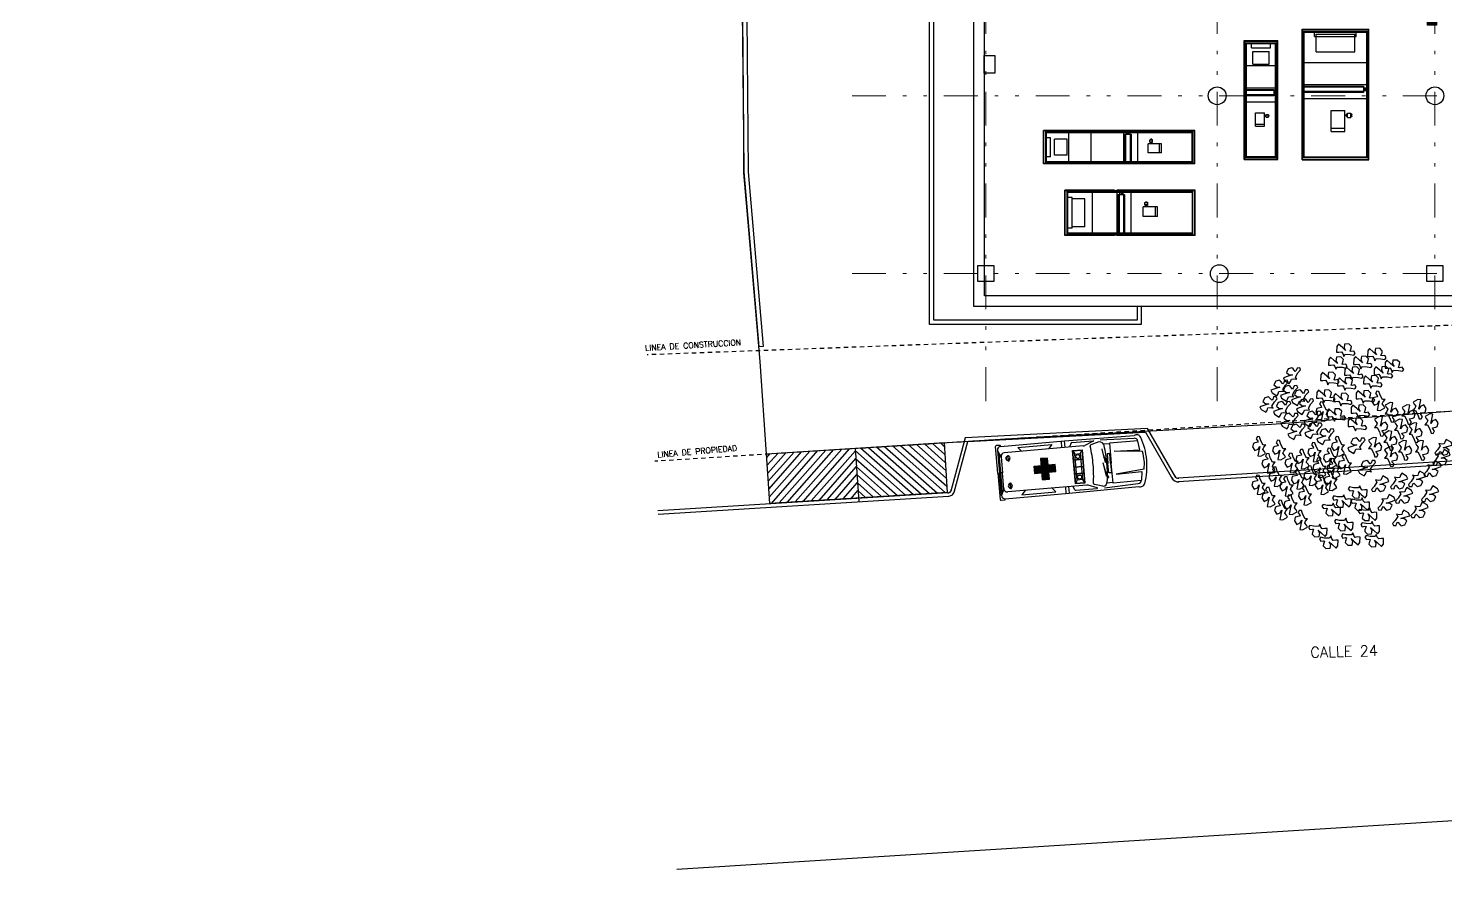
# Model space of a CAD drawing. Header units: millimetres. Extents: x 2056 to 4470, y 1400 to 3101.
# Drawn here: x 2276.82 to 2316.67, y 1501.06 to 1524.71 of the extents above; entities that cross this region are included whole.
import ezdxf
from ezdxf.enums import TextEntityAlignment as Align

# ---------------------------------------------------------------- set-up
doc = ezdxf.new("R2010")
doc.units = ezdxf.units.MM
doc.linetypes.add('DIVIDE', pattern=[31.75, 12.7, -6.35, 0, -6.35, 0, -6.35])
doc.linetypes.add('HIDDEN2', pattern=[0.1875, 0.125, -0.0625])
for name, color, linetype in [('0-PROYECCION', 8, 'HIDDEN2'), ('A-252', 252, 'Continuous'), ('A-253', 253, 'Continuous'), ('A-ANNO-DIMS-GRID', 195, 'Continuous'), ('A-ANNO-TEXT', 190, 'Continuous'), ('A-COLS', 6, 'Continuous'), ('A-COLS-HTCH', 8, 'Continuous'), ('A-FLOR', 8, 'Continuous'), ('A-FURN', 252, 'Continuous'), ('A-GRID-COLS', 75, 'DIVIDE'), ('A-LDSP-TREE', 74, 'Continuous'), ('A-PLAN-2', 4, 'Continuous'), ('A-WALL-SILL', 205, 'Continuous')]:
    doc.layers.add(name, color=color, linetype=linetype)
doc.layers.add('A-WALL', color=16, linetype='Continuous', lineweight=30)
doc.styles.add('ROMAN', font='arial.ttf')
doc.styles.add('ROMANS', font='romans')

# ---------------------------------------------------------------- blocks, each defined once
blk = doc.blocks.new('EJE NUMERO')
at = {"color": 0, "linetype": 'Continuous', "lineweight": 9, "const_width": 0.1}
blk.add_lwpolyline([(0, 1.7), (0, 2.07)], dxfattribs=at)
at = {"color": 0, "linetype": 'Continuous', "lineweight": 9}
for radius in [0.9, 0.85, 0.8]:
    blk.add_circle((0, 0.8), radius, dxfattribs=at)
at = {"lineweight": 9, "style": 'ROMAN'}
blk.add_attdef('1', (-0.2, 0.53), '', height=0.6, dxfattribs=at)
blk = doc.blocks.new('EJE LETRA')
at = {"const_width": 0.06}
blk.add_lwpolyline([(2.07, 0), (1.7, 0)], dxfattribs=at)
at = {"linetype": 'Continuous', "lineweight": 9}
for radius in [0.9, 0.85, 0.8]:
    blk.add_circle((0.8, 0), radius, dxfattribs=at)
at = {"lineweight": 9, "style": 'ROMAN'}
blk.add_attdef('A', (0.6, -0.27), '', height=0.6, dxfattribs=at)
blk = doc.blocks.new('EJES CUBIERTAS')
at = {"layer": 'A-COLS-HTCH'}
h = blk.add_hatch(dxfattribs=at)
h.set_pattern_fill('ANSI31', color=256, scale=0.01, angle=90, style=0)
h.set_pattern_definition([(135, (1733142.629528, -989011.839646), (-0.02245064030267, -0.02245064030267), [])])
h.paths.add_polyline_path([(-3.487, 36.408), (-3.487, 36.711), (-2.987, 36.711), (-2.987, 36.408)])
h = blk.add_hatch(dxfattribs=at)
h.set_pattern_fill('ANSI31', color=256, scale=0.01, angle=90, style=0)
h.set_pattern_definition([(135, (1733145.69135, -989011.839646), (-0.02245064030267, -0.02245064030267), [])])
h.paths.add_polyline_path([(-0.425, 36.408), (-0.425, 36.711), (0.075, 36.711), (0.075, 36.408)])
h = blk.add_hatch(dxfattribs=at)
h.set_pattern_fill('ANSI31', color=256, scale=0.01, style=0)
h.set_pattern_definition([(45, (-989048.451113, -1733114.360336), (-0.02245064030267, 0.02245064030267), [])])
h.paths.add_polyline_path([(-0.1, 33.875), (0.1, 33.875), (0.1, 31.375), (-0.1, 31.375)])
h = blk.add_hatch(dxfattribs=at)
h.set_pattern_fill('ANSI31', color=256, scale=0.01, style=0)
h.set_pattern_definition([(45, (-989051.864602, -1733114.33033), (-0.02245064030267, 0.02245064030267), [])])
h.paths.add_polyline_path([(-3.513, 31.786), (-3.313, 31.786), (-3.313, 30.786), (-3.513, 30.786)])
h = blk.add_hatch(dxfattribs=at)
h.set_pattern_fill('ANSI31', color=256, scale=0.01, angle=180, style=0)
h.set_pattern_definition([(225, (-989255.245017, -1733111.386106), (0.02245064030267, -0.02245064030267), [])])
h.paths.add_polyline_path([(9.909, 13.916), (10.909, 13.916), (10.909, 13.766), (9.909, 13.766)])
h = blk.add_hatch(dxfattribs=at)
h.set_pattern_fill('ANSI31', color=256, scale=0.01, angle=180, style=0)
h.set_pattern_definition([(225, (989061.06452, 1733159.54204), (0.02245064030267, -0.02245064030267), [])])
h.paths.add_polyline_path([(12.663, 10.566), (12.413, 10.566), (12.413, 13.866), (12.663, 13.866)])
at = {"layer": 'A-COLS'}
for points, elevation in [([(-3.487, 36.408), (-3.487, 36.711), (-2.987, 36.711), (-2.987, 36.408)], -0.229), ([(-0.425, 36.408), (-0.425, 36.711), (0.075, 36.711), (0.075, 36.408)], -0.229), ([(-3.513, 31.786), (-3.313, 31.786), (-3.313, 30.786), (-3.513, 30.786)], 0)]:
    blk.add_lwpolyline(points, close=True, dxfattribs=dict(at, elevation=elevation))
for points in [[(-0.1, 33.875), (0.1, 33.875), (0.1, 31.375), (-0.1, 31.375)], [(9.909, 13.916), (10.909, 13.916), (10.909, 13.766), (9.909, 13.766)], [(12.663, 10.566), (12.413, 10.566), (12.413, 13.866), (12.663, 13.866)]]:
    blk.add_lwpolyline(points, close=True, dxfattribs=at)
at = {"layer": 'A-COLS-HTCH'}
for points in [[(5.25, 36.483), (5.25, 36.683), (7.75, 36.683), (7.75, 36.483)], [(12.37, 36.383), (12.37, 36.683), (12.87, 36.683), (12.87, 36.383)], [(18.97, 36.358), (18.97, 36.658), (19.47, 36.658), (19.47, 36.358)], [(19.17, 31.972), (19.47, 31.972), (19.47, 31.372), (19.17, 31.372)], [(6.3, 31.756), (6.6, 31.756), (6.6, 31.156), (6.3, 31.156)], [(12.42, 31.756), (12.72, 31.756), (12.72, 31.156), (12.42, 31.156)], [(-0.1, 24.331), (0.2, 24.331), (0.2, 23.831), (-0.1, 23.831)], [(6.3, 24.355), (6.6, 24.355), (6.6, 23.755), (6.3, 23.755)], [(12.42, 24.36), (12.72, 24.36), (12.72, 23.76), (12.42, 23.76)], [(19.17, 24.331), (19.47, 24.331), (19.47, 23.831), (19.17, 23.831)], [(19.17, 24.331), (19.47, 24.331), (19.47, 23.831), (19.17, 23.831)], [(25.92, 24.547), (26.22, 24.547), (26.22, 24.047), (25.92, 24.047)], [(-0.1, 19.306), (0.2, 19.306), (0.2, 18.806), (-0.1, 18.806)], [(6.3, 19.309), (6.6, 19.309), (6.6, 18.809), (6.3, 18.809)], [(12.42, 19.315), (12.72, 19.315), (12.72, 18.865), (12.42, 18.865)], [(19.17, 19.326), (19.47, 19.326), (19.47, 18.826), (19.17, 18.826)], [(-0.1, 14.882), (0.2, 14.882), (0.2, 14.432), (-0.1, 14.432)], [(19.17, 14.145), (19.47, 14.145), (19.47, 13.645), (19.17, 13.645)], [(6.325, 13.626), (6.325, 13.926), (6.825, 13.926), (6.825, 13.626)], [(-0.05, 9.713), (0.25, 9.713), (0.25, 9.213), (-0.05, 9.213)], [(19.17, 8.751), (19.47, 8.751), (19.47, 8.251), (19.17, 8.251)], [(19.17, 3.991), (19.47, 3.991), (19.47, 3.491), (19.17, 3.491)], [(13.798, 3.678), (14.798, 3.678), (14.798, 3.378), (13.798, 3.378)]]:
    blk.add_lwpolyline(points, close=True, dxfattribs=at)
at = {"layer": 'A-COLS-HTCH', "elevation": 0.229}
for points in [[(-0.225, 3.806), (0.225, 3.806), (0.225, 3.356), (-0.225, 3.356)], [(12.395, 3.356), (12.395, 3.806), (12.845, 3.806), (12.845, 3.356)]]:
    blk.add_lwpolyline(points, close=True, dxfattribs=at)
at = {"layer": 'A-COLS-HTCH'}
for centre in [(6.5, 8.581), (12.62, 8.581), (6.558, 3.581)]:
    blk.add_circle(centre, 0.25, dxfattribs=at)
at = {"layer": 'A-GRID-COLS', "lineweight": 9, "ltscale": 0.075}
for p, q in [((-3.413, 29.88), (-3.413, 37.086)), ((0, 0), (0, 37.056)), ((6.5, 0), (6.5, 37.113)), ((12.62, 0), (12.62, 37.113)), ((19.37, 0.026), (19.37, 37.139))]:
    blk.add_line(p, q, dxfattribs=at)
for points in [[(-4.046, 36.581), (21.433, 36.581)], [(-3.765, 31.581), (21.433, 31.581)], [(-3.765, 24.081), (21.433, 24.081)], [(-3.765, 19.081), (21.433, 19.081)], [(-3.765, 13.826), (21.433, 13.826)], [(-3.765, 8.581), (21.433, 8.581)], [(-3.765, 3.581), (21.433, 3.581)]]:
    blk.add_lwpolyline(points, dxfattribs=at)
at = {"layer": 'A-ANNO-DIMS-GRID'}
ref = blk.add_blockref('EJE NUMERO', (-3.412, 37.104, -0.229), dxfattribs=dict(at, xscale=0.375, yscale=0.3749999850988388, zscale=0.375))
ref.add_attrib('1', '0', dxfattribs={"layer": '0', "lineweight": 9, "height": 0.225, "style": 'ROMAN'}).set_placement((-3.412, 37.404, -0.229), align=Align.MIDDLE_CENTER)
ref = blk.add_blockref('EJE NUMERO', (0.002, 37.104, -0.229), dxfattribs=dict(at, xscale=0.375, yscale=0.3749999850988388, zscale=0.375))
ref.add_attrib('1', '1', dxfattribs={"layer": '0', "lineweight": 9, "height": 0.225, "style": 'ROMAN'}).set_placement((0.002, 37.404, -0.229), align=Align.MIDDLE_CENTER)
ref = blk.add_blockref('EJE NUMERO', (6.502, 37.131, -0.229), dxfattribs=dict(at, xscale=0.375, yscale=0.3749999850988388, zscale=0.375))
ref.add_attrib('1', '2', dxfattribs={"layer": '0', "lineweight": 9, "height": 0.225, "style": 'ROMAN'}).set_placement((6.502, 37.431, -0.229), align=Align.MIDDLE_CENTER)
ref = blk.add_blockref('EJE NUMERO', (12.622, 37.131, -0.229), dxfattribs=dict(at, xscale=0.375, yscale=0.3749999850988388, zscale=0.375))
ref.add_attrib('1', '3', dxfattribs={"layer": '0', "lineweight": 9, "height": 0.225, "style": 'ROMAN'}).set_placement((12.622, 37.431, -0.229), align=Align.MIDDLE_CENTER)
ref = blk.add_blockref('EJE NUMERO', (19.372, 37.157, -0.229), dxfattribs=dict(at, xscale=0.375, yscale=0.3749999850988388, zscale=0.375))
ref.add_attrib('1', '4', dxfattribs={"layer": '0', "lineweight": 9, "height": 0.225, "style": 'ROMAN'}).set_placement((19.372, 37.457, -0.229), align=Align.MIDDLE_CENTER)
ref = blk.add_blockref('EJE LETRA', (21.453, 36.562, -0.229), dxfattribs=dict(at, xscale=0.375, yscale=0.3749999850988388, zscale=0.375))
ref.add_attrib('A', 'A', dxfattribs={"layer": '0', "lineweight": 9, "height": 0.225, "style": 'ROMAN'}).set_placement((21.753, 36.562, -0.229), align=Align.MIDDLE_CENTER)
ref = blk.add_blockref('EJE LETRA', (21.472, 31.562, -0.229), dxfattribs=dict(at, xscale=0.375, yscale=0.3749999850988388, zscale=0.375))
ref.add_attrib('A', 'B', dxfattribs={"layer": '0', "lineweight": 9, "height": 0.225, "style": 'ROMAN'}).set_placement((21.772, 31.562, -0.229), align=Align.MIDDLE_CENTER)
ref = blk.add_blockref('EJE LETRA', (21.453, 24.062, -0.229), dxfattribs=dict(at, xscale=0.375, yscale=0.3749999850988388, zscale=0.375))
ref.add_attrib('A', 'C', dxfattribs={"layer": '0', "lineweight": 9, "height": 0.225, "style": 'ROMAN'}).set_placement((21.753, 24.062, -0.229), align=Align.MIDDLE_CENTER)
ref = blk.add_blockref('EJE LETRA', (21.472, 19.062, -0.229), dxfattribs=dict(at, xscale=0.375, yscale=0.3749999850988388, zscale=0.375))
ref.add_attrib('A', 'D', dxfattribs={"layer": '0', "lineweight": 9, "height": 0.225, "style": 'ROMAN'}).set_placement((21.772, 19.062, -0.229), align=Align.MIDDLE_CENTER)
ref = blk.add_blockref('EJE LETRA', (21.453, 13.806, -0.229), dxfattribs=dict(at, xscale=0.375, yscale=0.3749999850988388, zscale=0.375))
ref.add_attrib('A', 'E', dxfattribs={"layer": '0', "lineweight": 9, "height": 0.225, "style": 'ROMAN'}).set_placement((21.753, 13.806, -0.229), align=Align.MIDDLE_CENTER)
ref = blk.add_blockref('EJE LETRA', (21.472, 8.562, -0.229), dxfattribs=dict(at, xscale=0.375, yscale=0.3749999850988388, zscale=0.375))
ref.add_attrib('A', 'F', dxfattribs={"layer": '0', "lineweight": 9, "height": 0.225, "style": 'ROMAN'}).set_placement((21.772, 8.562, -0.229), align=Align.MIDDLE_CENTER)
ref = blk.add_blockref('EJE LETRA', (21.472, 3.562, -0.229), dxfattribs=dict(at, xscale=0.375, yscale=0.3749999850988388, zscale=0.375))
ref.add_attrib('A', 'G', dxfattribs={"layer": '0', "lineweight": 9, "height": 0.225, "style": 'ROMAN'}).set_placement((21.772, 3.562, -0.229), align=Align.MIDDLE_CENTER)
blk = doc.blocks.new('AMBULANCIA')
h = blk.add_hatch()
h.set_pattern_fill('ANSI31', color=256, scale=0.1, angle=45, style=0)
h.set_pattern_definition([(270, (572.591538, -16.726503), (-0.0125, -9e-17), [])])
h.paths.add_polyline_path([(90.098, 88.053), (90.298, 88.053), (90.298, 87.853), (90.498, 87.853), (90.498, 88.053), (90.698, 88.053), (90.698, 88.253), (90.498, 88.253), (90.498, 88.453), (90.298, 88.453), (90.298, 88.253), (90.098, 88.253)])
at = {"linetype": 'Continuous'}
for p, q in [((89.068, 88.153), (89.068, 88.9)), ((89.188, 88.925), (89.093, 88.925)), ((89.213, 88.89), (91.015, 88.89)), ((90.926, 88.705), (90.926, 88.89)), ((91.015, 88.89), (92.98, 88.871)), ((91.016, 88.705), (91.016, 88.89)), ((89.113, 88.79), (89.113, 88.153)), ((89.198, 88.605), (89.198, 88.153)), ((91.527, 88.705), (89.298, 88.705)), ((89.689, 88.824), (90.651, 88.824)), ((89.789, 88.705), (89.689, 88.824)), ((90.651, 88.824), (90.551, 88.705)), ((91.182, 88.807), (91.136, 88.705)), ((91.211, 88.826), (91.815, 88.826)), ((91.818, 88.81), (91.571, 88.714)), ((91.974, 88.781), (91.744, 88.712)), ((92.015, 88.832), (92.972, 88.794)), ((92.27, 88.7), (92.1, 88.7)), ((92.27, 88.714), (92.27, 88.153)), ((93.068, 88.714), (92.27, 88.714)), ((92.379, 88.477), (93.104, 88.458)), ((93.175, 88.401), (92.379, 88.477)), ((93.104, 88.458), (93.07, 88.705)), ((89.068, 88.153), (89.068, 87.406)), ((89.198, 88.153), (89.113, 88.153)), ((89.113, 87.517), (89.113, 88.153)), ((89.198, 87.701), (89.198, 88.153)), ((92.176, 88.422), (92.176, 88.153)), ((92.248, 88.422), (92.176, 88.422)), ((92.176, 87.885), (92.176, 88.153)), ((92.248, 88.153), (92.248, 88.422)), ((92.248, 88.153), (92.248, 87.885)), ((92.27, 87.592), (92.27, 88.153)), ((92.248, 87.885), (92.176, 87.885)), ((93.175, 87.906), (92.379, 87.829)), ((92.379, 87.829), (93.104, 87.849)), ((93.104, 87.849), (93.07, 87.602)), ((89.188, 87.381), (89.093, 87.381)), ((89.213, 87.417), (91.015, 87.417)), ((91.527, 87.601), (89.298, 87.601)), ((89.789, 87.601), (89.689, 87.483)), ((89.689, 87.483), (90.651, 87.483)), ((90.651, 87.483), (90.551, 87.601)), ((90.926, 87.601), (90.926, 87.417)), ((91.015, 87.417), (92.98, 87.436)), ((91.016, 87.601), (91.016, 87.417)), ((91.182, 87.5), (91.136, 87.601)), ((91.211, 87.481), (91.815, 87.481)), ((91.818, 87.497), (91.571, 87.593)), ((91.974, 87.526), (91.744, 87.594)), ((92.015, 87.475), (92.972, 87.513)), ((92.27, 87.607), (92.1, 87.607)), ((93.068, 87.592), (92.27, 87.592))]:
    blk.add_line(p, q, dxfattribs=at)
for p, q in [((89.213, 88.9), (89.213, 88.89)), ((89.198, 88.605), (89.113, 88.79)), ((89.198, 88.595), (89.113, 88.78)), ((89.156, 88.153), (89.156, 88.687)), ((91.223, 88.59), (91.273, 88.497)), ((91.423, 88.497), (91.473, 88.59)), ((89.156, 87.619), (89.156, 88.153)), ((91.473, 88.332), (91.223, 88.332)), ((91.473, 88.322), (91.223, 88.322)), ((91.473, 88.132), (91.223, 88.132)), ((91.473, 88.122), (91.223, 88.122)), ((89.198, 87.711), (89.113, 87.527)), ((89.198, 87.701), (89.113, 87.517)), ((91.473, 87.939), (91.223, 87.939)), ((91.473, 87.929), (91.223, 87.929)), ((91.223, 87.671), (91.273, 87.764)), ((91.423, 87.764), (91.473, 87.671)), ((89.213, 87.406), (89.213, 87.417))]:
    blk.add_line(p, q)
for points in [[(89.396, 88.54), (89.396, 88.622), (89.411, 88.622), (89.411, 88.606, -0.219494), (89.441, 88.54, -572.771535)], [(89.396, 88.54), (89.396, 88.457), (89.411, 88.457), (89.411, 88.474, 0.219494), (89.441, 88.54, 572.771535)], [(92.16, 88.166), (92.084, 88.354), (92.086, 88.371), (92.079, 88.373), (92.075, 88.363), (92.071, 88.348), (92.148, 88.153, 1.523311), (92.16, 88.166, -1.237643)], [(89.396, 87.767), (89.396, 87.849), (89.411, 87.849), (89.411, 87.832, -0.219494), (89.441, 87.767, -572.771535)], [(89.396, 87.767), (89.396, 87.684), (89.411, 87.684), (89.411, 87.701, 0.219494), (89.441, 87.767, 572.771535)], [(92.16, 87.777), (92.084, 87.965), (92.086, 87.982), (92.079, 87.985), (92.075, 87.974), (92.071, 87.959), (92.148, 87.765, 1.523311), (92.16, 87.777, -1.237643)]]:
    blk.add_lwpolyline(points, format="xyb")
for points in [[(90.298, 87.853), (90.498, 87.853), (90.498, 88.053), (90.698, 88.053), (90.698, 88.253), (90.498, 88.253), (90.498, 88.453), (90.298, 88.453), (90.298, 88.253), (90.098, 88.253), (90.098, 88.053), (90.298, 88.053)], [(91.213, 88.6), (91.213, 88.6), (91.483, 88.6), (91.483, 88.6), (91.483, 87.661), (91.213, 87.661)], [(91.223, 88.59), (91.223, 88.59), (91.473, 88.59), (91.473, 88.59), (91.473, 87.671), (91.223, 87.671)], [(91.273, 88.497), (91.273, 88.497), (91.423, 88.497), (91.423, 88.497), (91.423, 87.764), (91.273, 87.764)]]:
    blk.add_lwpolyline(points, close=True)
for points in [[(92.078, 88.37), (92.045, 88.564), (92.036, 88.571), (92.096, 88.188), (92.106, 88.197), (92.09, 88.299)], [(92.078, 87.981), (92.045, 88.175), (92.036, 88.182), (92.096, 87.799), (92.106, 87.809), (92.09, 87.91)]]:
    blk.add_lwpolyline(points)
for points in [[(89.139, 88.208), (89.148, 88.208), (89.148, 88.181), (89.142, 88.181), (89.142, 88.202), (89.139, 88.202), (89.139, 88.205), (89.139, 88.249), (89.139, 88.252), (89.147, 88.252), (89.147, 88.257, 0.414214), (89.142, 88.262), (89.134, 88.262, 0.433706), (89.13, 88.243), (89.13, 88.244), (89.13, 88.18, 0.414214), (89.135, 88.175), (89.139, 88.175), (89.142, 88.181)], [(89.139, 88.098), (89.148, 88.098), (89.148, 88.126), (89.142, 88.126), (89.142, 88.105), (89.139, 88.105), (89.139, 88.102), (89.139, 88.058), (89.139, 88.055), (89.147, 88.055), (89.147, 88.05, -0.414214), (89.142, 88.045), (89.134, 88.045, -0.433706), (89.13, 88.064), (89.13, 88.062), (89.13, 88.126, -0.414214), (89.135, 88.131), (89.139, 88.131), (89.142, 88.126)]]:
    blk.add_lwpolyline(points, format="xyb", dxfattribs=at)
for centre in [(91.348, 88.42), (91.348, 87.841)]:
    blk.add_circle(centre, 0.0574)
for centre, radius, start, end in [((89.093, 88.9), 0.025, 90, 180), ((89.213, 88.79), 0.1, 90, 180), ((93.04, 88.762), 0.125, 19.2533, 118.9117), ((89.298, 88.605), 0.1, 90, 180), ((91.211, 88.794), 0.0318, 90, 155.7345), ((91.527, 88.825), 0.119, 270, 291.2907), ((91.753, 88.682), 0.0318, 106.5243, 188.0963), ((88.037, 88.153), 3.722, 0, 8.0963), ((91.815, 88.818), 0.00819, 291.2907, 90), ((91.983, 88.75), 0.0318, 84.6877, 106.5243), ((91.973, 88.642), 0.14, 7.996, 84.6877), ((88.491, 88.153), 3.656, 0, 7.996), ((92.968, 88.691), 0.103, 7.9182, 87.73), ((91.299, 88.153), 1.97, 0, 19.2533), ((88.037, 88.153), 3.722, 351.9037, 0), ((88.491, 88.153), 3.656, 352.004, 0), ((91.299, 88.153), 1.97, 340.7467, 0), ((91.881, 88.153), 1.318, 0, 10.8313), ((91.881, 88.153), 1.318, 349.1687, 0), ((89.298, 87.701), 0.1, 180, 270), ((89.093, 87.406), 0.025, 180, 269.9999), ((89.213, 87.517), 0.1, 180, 270), ((91.211, 87.513), 0.0318, 204.2655, 270), ((91.527, 87.482), 0.119, 68.7093, 90), ((91.753, 87.625), 0.0318, 171.9037, 253.4757), ((91.815, 87.489), 0.00819, 270, 68.7093), ((91.983, 87.557), 0.0318, 253.4757, 275.3124), ((91.973, 87.664), 0.14, 275.3124, 352.004), ((92.968, 87.616), 0.103, 272.27, 352.0818), ((93.04, 87.545), 0.125, 241.0883, 340.7467)]:
    blk.add_arc(centre, radius, start, end, dxfattribs=at)
for centre, radius, start, end in [((89.188, 88.9), 0.025, 0, 90), ((89.396, 88.54), 0.0675, 90, 270), ((89.396, 88.54), 0.0575, 90, 270), ((89.396, 87.767), 0.0675, 90, 270), ((89.396, 87.767), 0.0575, 90, 270), ((89.188, 87.406), 0.025, 269.9999, 0)]:
    blk.add_arc(centre, radius, start, end)
blk = doc.blocks.new('BRANCHS', base_point=(1.4853, 0.588))
at = {"color": 0, "linetype": 'ByBlock', "ltscale": 0.01}
for p, q in [((1.4971, 0.6014), (1.4858, 0.588)), ((1.4858, 0.588), (1.5005, 0.5883)), ((1.5146, 0.6522), (1.4864, 0.6366)), ((1.4864, 0.6366), (1.4921, 0.6254)), ((1.4921, 0.6254), (1.5019, 0.6135)), ((1.5019, 0.6135), (1.4971, 0.6014)), ((1.5005, 0.5883), (1.5139, 0.5633)), ((1.5313, 0.6501), (1.5146, 0.6522)), ((1.5199, 0.5964), (1.5255, 0.6211)), ((1.5292, 0.6122), (1.5199, 0.5964)), ((1.5255, 0.6211), (1.5313, 0.6501)), ((1.5291, 0.572), (1.5482, 0.5759)), ((1.5308, 0.5654), (1.5291, 0.572)), ((1.5487, 0.6203), (1.5292, 0.6122)), ((1.5482, 0.5759), (1.5568, 0.5791)), ((1.5622, 0.5996), (1.5487, 0.6203)), ((1.5568, 0.5791), (1.5622, 0.5996)), ((1.5139, 0.5633), (1.5211, 0.5412)), ((1.5211, 0.5412), (1.5336, 0.5396)), ((1.5407, 0.5536), (1.5308, 0.5654)), ((1.5336, 0.5396), (1.5407, 0.5536))]:
    blk.add_line(p, q, dxfattribs=at)
blk = doc.blocks.new('TREES')
at = {"color": 0, "linetype": 'ByBlock'}
for p, xscale, yscale, zscale, rotation in [((-0.0122, 0.1533), 0.3048, 0.3048, 0.3048, 59.99999999999999), ((0.0421, 0.1457), 0.3048, 0.3048, 0.3048, 59.99999999999999), ((-0.0263, 0.1307), 0.3048, 0.3048, 0.3048, 59.99999999999999), ((0.0176, 0.1317), 0.3048, 0.3048, 0.3048, 59.99999999999999), ((0.0728, 0.1251), 0.3048, 0.3048, 0.3048, 59.99999999999999), ((-0.0949, 0.1132), 0.3048000000000001, 0.3048000000000001, 0.3048000000000001, 120), ((-0.0403, 0.1035), 0.3048, 0.3048, 0.3048, 59.99999999999999), ((0.0018, 0.1129), 0.3048, 0.3048, 0.3048, 59.99999999999999), ((0.0351, 0.0979), 0.3048, 0.3048, 0.3048, 59.99999999999999), ((0.0535, 0.1138), 0.3048, 0.3048, 0.3048, 59.99999999999999), ((-0.1168, 0.0916), 0.3048000000000001, 0.3048000000000001, 0.3048000000000001, 120), ((-0.1001, 0.0822), 0.3048000000000001, 0.3048000000000001, 0.3048000000000001, 120), ((-0.0808, 0.0747), 0.3048000000000001, 0.3048000000000001, 0.3048000000000001, 120), ((-0.0473, 0.0725), 0.3048, 0.3048, 0.3048, 59.99999999999999), ((-0.0105, 0.0941), 0.3048, 0.3048, 0.3048, 59.99999999999999), ((0.0219, 0.0716), 0.3048, 0.3048, 0.3048, 59.99999999999999), ((-0.1361, 0.0625), 0.3048000000000001, 0.3048000000000001, 0.3048000000000001, 120), ((-0.1124, 0.0541), 0.3048000000000001, 0.3048000000000001, 0.3048000000000001, 120), ((-0.0721, 0.0588), 0.3048000000000001, 0.3048000000000001, 0.3048000000000001, 120), ((-0.0175, 0.0669), 0.3048, 0.3048, 0.3048, 59.99999999999999), ((0.0132, 0.0462), 0.3048, 0.3048, 0.3048, 59.99999999999999), ((0.0602, 0.0779), 0.3048, 0.3048, 0.3048, 180), ((-0.0992, 0.0334), 0.3048000000000001, 0.3048000000000001, 0.3048000000000001, 120), ((-0.0589, 0.0372), 0.3048000000000001, 0.3048000000000001, 0.3048000000000001, 120), ((-0.0379, 0.0592), 0.3048, 0.3048, 0.3048, 180), ((-0.0289, 0.0397), 0.3048, 0.3048, 0.3048, 59.99999999999999), ((0.0079, 0.0228), 0.3048, 0.3048, 0.3048, 59.99999999999999), ((-0.087, 0.0146), 0.3048000000000001, 0.3048000000000001, 0.3048000000000001, 120), ((-0.0572, 0.0165), 0.3048000000000001, 0.3048000000000001, 0.3048000000000001, 120), ((-0.0362, 0.0062), 0.3048000000000001, 0.3048000000000001, 0.3048000000000001, 120), ((-0.1492, -0.0019), 0.3048, 0.3048, 0.3048, 180), ((-0.1141, -0.0084), 0.3048, 0.3048, 0.3048, 180), ((-0.0519, -0.0122), 0.3048, 0.3048, 0.3048, 180), ((-0.0107, -0.0019), 0.3048, 0.3048, 0.3048, 180), ((0.0182, -0.0098), 0.3048000000000001, 0.3048000000000001, 0.3048000000000001, 120), ((0.1545, 0.0007), 0.3048000000000001, 0.3048000000000001, 0.3048000000000001, 299.9999999999999), ((-0.1325, -0.0319), 0.3048, 0.3048, 0.3048, 180), ((-0.0922, -0.031), 0.3048, 0.3048, 0.3048, 180), ((-0.073, -0.0244), 0.3048, 0.3048, 0.3048, 180), ((-0.0432, -0.0394), 0.3048, 0.3048, 0.3048, 180), ((-0.0247, -0.0225), 0.3048, 0.3048, 0.3048, 180), ((0.0015, -0.0338), 0.3048, 0.3048, 0.3048, 180), ((0.0366, -0.0492), 0.3048000000000001, 0.3048000000000001, 0.3048000000000001, 120), ((0.151, -0.0172), 0.3048000000000001, 0.3048000000000001, 0.3048000000000001, 299.9999999999999), ((-0.1203, -0.0554), 0.3048, 0.3048, 0.3048, 180), ((-0.0808, -0.0601), 0.3048, 0.3048, 0.3048, 180), ((-0.0589, -0.0535), 0.3048, 0.3048, 0.3048, 180), ((-0.0239, -0.062), 0.3048, 0.3048, 0.3048, 180), ((-0.0186, -0.0404), 0.3048, 0.3048, 0.3048, 180), ((0.0766, -0.0585), 0.3048000000000001, 0.3048000000000001, 0.3048000000000001, 299.9999999999999), ((0.1081, -0.0547), 0.3048000000000001, 0.3048000000000001, 0.3048000000000001, 299.9999999999999), ((0.1353, -0.0369), 0.3048000000000001, 0.3048000000000001, 0.3048000000000001, 299.9999999999999), ((-0.1501, -0.0695), 0.3048, 0.3048, 0.3048, 180), ((-0.101, -0.0723), 0.3048, 0.3048, 0.3048, 180), ((-0.0686, -0.0882), 0.3048, 0.3048, 0.3048, 180), ((-0.0388, -0.0695), 0.3048, 0.3048, 0.3048, 180), ((0.0158, -0.0732), 0.3047999999999997, 0.3047999999999997, 0.3047999999999997, 240), ((0.0433, -0.0632), 0.3048000000000001, 0.3048000000000001, 0.3048000000000001, 299.9999999999999), ((0.0853, -0.0838), 0.3048000000000001, 0.3048000000000001, 0.3048000000000001, 299.9999999999999), ((0.1309, -0.081), 0.3048000000000001, 0.3048000000000001, 0.3048000000000001, 299.9999999999999), ((-0.1325, -0.091), 0.3048, 0.3048, 0.3048, 180), ((-0.1106, -0.1136), 0.3048, 0.3048, 0.3048, 180), ((-0.094, -0.1042), 0.3048, 0.3048, 0.3048, 180), ((-0.0306, -0.1041), 0.3047999999999997, 0.3047999999999997, 0.3047999999999997, 240), ((-0.0122, -0.0891), 0.3047999999999997, 0.3047999999999997, 0.3047999999999997, 240), ((0.0202, -0.0948), 0.3047999999999997, 0.3047999999999997, 0.3047999999999997, 240), ((0.0546, -0.096), 0.3048000000000001, 0.3048000000000001, 0.3048000000000001, 299.9999999999999), ((-0.0756, -0.1314), 0.3048, 0.3048, 0.3048, 180), ((-0.0087, -0.1304), 0.3047999999999997, 0.3047999999999997, 0.3047999999999997, 240), ((0.0333, -0.1126), 0.3047999999999997, 0.3047999999999997, 0.3047999999999997, 240), ((0.0801, -0.1233), 0.3048000000000001, 0.3048000000000001, 0.3048000000000001, 299.9999999999999), ((0.1125, -0.1092), 0.3048000000000001, 0.3048000000000001, 0.3048000000000001, 299.9999999999999), ((-0.0543, -0.1408), 0.3047999999999997, 0.3047999999999997, 0.3047999999999997, 240), ((0.0036, -0.1558), 0.3047999999999997, 0.3047999999999997, 0.3047999999999997, 240), ((0.0377, -0.1361), 0.3047999999999997, 0.3047999999999997, 0.3047999999999997, 240), ((-0.035, -0.1614), 0.3047999999999997, 0.3047999999999997, 0.3047999999999997, 240), ((0.0448, -0.1586), 0.3047999999999997, 0.3047999999999997, 0.3047999999999997, 240)]:
    blk.add_blockref('BRANCHS', p, dxfattribs=dict(at, xscale=xscale, yscale=yscale, zscale=zscale, rotation=rotation))
at = {"color": 0, "linetype": 'ByBlock', "xscale": 0.3048, "yscale": 0.3048, "zscale": 0.3048}
for p in [(0.109, 0.0585), (0.0599, 0.0529), (0.0897, 0.0491), (0.13, 0.0332), (0.0415, 0.0285), (0.0765, 0.0238), (0.102, 0.0172), (0.031, -0.0082), (0.0581, 0.0031), (0.0836, -0.0138), (0.1133, -0.0138), (0.059, -0.025)]:
    blk.add_blockref('BRANCHS', p, dxfattribs=at)
blk = doc.blocks.new('ARBOL22')
at = {"color": 0, "linetype": 'ByBlock', "xscale": 12, "yscale": 12, "zscale": 12}
blk.add_blockref('TREES', (0.04, 0.15), dxfattribs=at)
blk = doc.blocks.new('lote')
at = {"layer": 'A-FLOR'}
h = blk.add_hatch(dxfattribs=at)
h.set_pattern_fill('ANSI31', color=256, scale=0.05, angle=-0.05, style=0)
h.set_pattern_definition([(318.545, (7.33889, 11.98949), (0.105097, 0.11898), [])])
h.paths.add_polyline_path([(7.606, 10.599), (7.519, 11.996), (5.024, 11.842), (5.111, 10.444)])
h = blk.add_hatch(dxfattribs=at)
h.set_pattern_fill('ANSI31', color=256, scale=0.05, angle=89.95, style=0)
h.set_pattern_definition([(48.5453, (7.33889, 11.98949), (-0.11898, 0.105097), [])])
h.paths.add_polyline_path([(5.111, 10.444), (5.024, 11.842), (2.529, 11.687), (2.616, 10.29)])
at = {"layer": '0-PROYECCION'}
for points in [[(37.431, 15.842), (-0.829, 14.473)], [(37.644, 13.851), (-0.617, 11.481)]]:
    blk.add_lwpolyline(points, dxfattribs=at)
at = {"layer": 'A-252'}
blk.add_lwpolyline([(24.689, 13.069), (16.727, 12.496), (9.254, 12.098), (2.53, 11.676), (2.35, 14.285), (2.035, 17.986), (1.901, 19.589), (1.901, 20.637), (1.851, 25.055), (-1.943, 24.936), (-1.92, 30.252), (-18.208, 30.35), (-18.191, 50.048), (-0.375, 49.905), (7.108, 49.863), (10.408, 50.016), (15.054, 49.898), (25.409, 49.965)], dxfattribs=at)
at = {"layer": 'A-FLOR'}
for points in [[(36.168, 15.632), (36.117, 14.503, -0.384571), (33.284, 12.178), (28.189, 11.863, 0.000036), (28.189, 11.863), (14.091, 10.989)], [(36.268, 15.63), (36.216, 14.495, -0.384673), (33.285, 12.078), (28.196, 11.763), (14.097, 10.89)]]:
    blk.add_lwpolyline(points, format="xyb", dxfattribs=at)
for points in [[(14.031, 11.011), (13.237, 12.388), (8.112, 12.128), (7.707, 10.633)], [(7.519, 12.001), (7.606, 10.599), (2.616, 10.29), (2.529, 11.687), (7.519, 12.001)], [(7.804, 10.607), (8.189, 12.032), (13.181, 12.285), (13.944, 10.961)], [(5.024, 11.842), (5.117, 10.345)], [(7.635, 10.585), (-0.53, 10.084)], [(7.641, 10.485), (-0.524, 9.984)], [(38.261, 2.37), (0, 0)]]:
    blk.add_lwpolyline(points, dxfattribs=at)
for centre, radius, start, end in [((14.1, 11.09), 0.2, 205.8644, 278.1286), ((14.1, 11.09), 0.1, 205.8644, 278.1286), ((7.619, 10.684), 0.1, 270.7672, 352.284), ((7.619, 10.684), 0.2, 270.7672, 352.284)]:
    blk.add_arc(centre, radius, start, end, dxfattribs=at)
at = {"rotation": 4.957981394105766}
blk.add_blockref('AMBULANCIA', (-72.087, -84.381), dxfattribs=at)
at = {"layer": 'A-LDSP-TREE', "xscale": 1.334976788812123, "yscale": 1.334976788695813, "zscale": 1.334976788816951, "rotation": 359.9499525791124}
blk.add_blockref('ARBOL22', (18.899, 11.752), dxfattribs=at)
at = {"layer": 'A-ANNO-TEXT', "style": 'ROMANS'}
for s, height, rotation, p in [('LINEA DE CONSTRUCCION', 0.16, 3.3487, (-0.877, 14.585, -1.049)), ('LINEA DE PROPIEDAD', 0.16, 4.8671, (-0.535, 11.584, -1.049)), ('CALLE 24', 0.3, 1.4568, (17.813, 5.943, -1.049))]:
    blk.add_text(s, height=height, rotation=rotation, dxfattribs=at).set_placement(p)
blk = doc.blocks.new('A$C1969542B')
for p, q in [((0, 50), (0, 0)), ((0, 50), (3, 50)), ((0.5, 49.5), (0.5, 0.5)), ((0.5, 49.5), (2.5, 49.5)), ((2.5, 49.5), (71.3, 49.5)), ((2.5, 49.5), (2.5, 0.5)), ((2.5, 47.5), (71.3, 47.5)), ((3, 50), (71.3, 50)), ((3, 50), (3, 0)), ((3, 1), (3, 49)), ((3, 49), (71.3, 49)), ((3, 49), (71.3, 49)), ((71.3, 50), (86.8, 50)), ((71.3, 49.5), (86.8, 49.5)), ((71.3, 1), (71.3, 49)), ((71.3, 49), (86.8, 49)), ((71.3, 1), (71.3, 49)), ((71.3, 49), (86.8, 49)), ((71.3, 47.5), (86.8, 47.5)), ((78.3, 47.5), (85.3, 47.5)), ((78.3, 4.7), (78.3, 47.5)), ((79.3, 4.7), (79.3, 47.5)), ((84.2, 4.7), (84.2, 47.5)), ((85.3, 47.5), (85.3, 4.7)), ((86.8, 49.5), (114, 49.5)), ((86.8, 1), (86.8, 49)), ((86.8, 49), (114, 49)), ((86.8, 1), (86.8, 49)), ((86.8, 47.5), (114, 47.5)), ((89.3, 50), (114, 50)), ((89.3, 49), (114, 49)), ((114, 50), (141.3, 50)), ((114, 49.5), (141.8, 49.5)), ((114, 1), (114, 49)), ((114, 49), (141.3, 49)), ((114, 1), (114, 49)), ((114, 49), (141.3, 49)), ((114, 47.5), (141.8, 47.5)), ((141.3, 50), (141.3, 0)), ((141.3, 50), (144.3, 50)), ((141.3, 1), (141.3, 49)), ((141.8, 49.5), (141.8, 0.5)), ((141.8, 49.5), (143.8, 49.5)), ((143.8, 49.5), (143.8, 0.5)), ((144.3, 50), (144.3, 0)), ((122.1, 40.4), (122.1, 9.4)), ((122.1, 40.4), (136.1, 40.4)), ((136.1, 40.4), (136.1, 9.4)), ((136.3, 42), (136.3, 8)), ((136.3, 42), (141.3, 42)), ((141.3, 42), (141.3, 8)), ((41.6, 29), (57.6, 29)), ((41.6, 29), (41.6, 18.4)), ((41.6, 18.4), (57.6, 18.4)), ((44, 29), (44, 18.4)), ((52.4, 16.2), (55.6, 16.2)), ((52.4, 16.2), (52.4, 13.8)), ((52.8, 16.5), (52.9, 16.7)), ((52.8, 16.5), (52.8, 16.2)), ((52.8, 16.2), (52.8, 16.2)), ((52.9, 16.7), (53.1, 16.9)), ((53.1, 16.9), (53.4, 17)), ((53.4, 17), (54.7, 17)), ((53.8, 17), (53.8, 17.8)), ((53.8, 17.8), (54.2, 17.8)), ((54.2, 17), (54.2, 17.8)), ((54.2, 17.8), (54.2, 17.8)), ((54.2, 17.8), (54.2, 17.8)), ((54.7, 17), (55, 16.9)), ((55, 16.9), (55.2, 16.7)), ((55.2, 16.7), (55.2, 16.5)), ((55.2, 16.5), (55.2, 16.2)), ((55.2, 16.5), (55.2, 16.2)), ((55.6, 16.2), (55.6, 13.8)), ((57.6, 29), (57.6, 18.4)), ((0, 0), (3, 0)), ((0.5, 0.5), (2.5, 0.5)), ((2.5, 2.5), (71.3, 2.5)), ((2.5, 0.5), (71.3, 0.5)), ((3, 1), (71.3, 1)), ((3, 1), (71.3, 1)), ((3, 0), (71.3, 0)), ((45.3, 1), (70, 1)), ((45.3, 1), (70, 0)), ((52.4, 13.8), (55.6, 13.8)), ((52.4, 13.8), (52.4, 13.8)), ((52.8, 13.8), (52.8, 13.5)), ((52.8, 13.5), (52.8, 13.5)), ((52.9, 13.3), (52.8, 13.5)), ((52.8, 13.5), (52.8, 13.5)), ((53.1, 13.1), (52.9, 13.3)), ((53.4, 13), (53.1, 13.1)), ((53.4, 13), (54.7, 13)), ((55, 13.1), (54.7, 13)), ((55.2, 13.3), (55, 13.1)), ((55.2, 13.8), (55.2, 13.5)), ((55.2, 13.8), (55.2, 13.5)), ((55.2, 13.5), (55.2, 13.3)), ((70, 0), (70, 1)), ((71.3, 2.5), (86.8, 2.5)), ((71.3, 1), (86.8, 1)), ((71.3, 1), (86.8, 1)), ((71.3, 0.5), (86.8, 0.5)), ((71.3, 0), (86.8, 0)), ((85.3, 4.7), (78.3, 4.7)), ((78.5, 1), (78.5, 0.5)), ((78.5, 1), (79.5, 1)), ((78.5, 0.5), (79.5, 0.5)), ((79.5, 1), (79.5, 0.5)), ((80, 2.5), (80, 4.8)), ((80, 2.5), (81.2, 2.5)), ((81.2, 4.8), (81.2, 2.5)), ((82.1, 2.5), (82.1, 4.8)), ((82.1, 2.5), (83.3, 2.5)), ((83.3, 4.8), (83.3, 2.5)), ((86.8, 2.5), (114, 2.5)), ((86.8, 1), (114, 1)), ((86.8, 0.5), (114, 0.5)), ((88, 1), (112.8, 1)), ((88, 1), (112.8, 0)), ((89.3, 1), (114, 1)), ((89.3, 0), (114, 0)), ((112.8, 0), (112.8, 1)), ((114, 2.5), (141.8, 2.5)), ((114, 1), (141.3, 1)), ((114, 1), (141.3, 1)), ((114, 0.5), (141.8, 0.5)), ((114, 0), (141.3, 0)), ((115.3, 1), (140, 1)), ((115.3, 1), (140, 0)), ((122.1, 9.4), (136.1, 9.4)), ((136.3, 8), (141.3, 8)), ((140, 0), (140, 1)), ((141.3, 0), (144.3, 0)), ((141.8, 0.5), (143.8, 0.5))]:
    blk.add_line(p, q)
blk = doc.blocks.new('A$C2DFD7955')
for p, q in [((0, 37), (0, 0)), ((0, 37), (3, 37)), ((0.5, 36.5), (0.5, 0.5)), ((0.5, 36.5), (2.5, 36.5)), ((2.5, 36.5), (63.7, 36.5)), ((2.5, 36.5), (2.5, 0.5)), ((2.5, 34.5), (63.7, 34.5)), ((3, 37), (63.7, 37)), ((3, 37), (3, 0)), ((3, 1), (3, 36)), ((3, 36), (63.7, 36)), ((3, 36), (63.7, 36)), ((63.7, 37), (79.2, 37)), ((63.7, 36.5), (79.2, 36.5)), ((63.7, 1), (63.7, 36)), ((63.7, 36), (79.2, 36)), ((63.7, 1), (63.7, 36)), ((63.7, 36), (79.2, 36)), ((63.7, 34.5), (79.2, 34.5)), ((70.7, 34.5), (77.7, 34.5)), ((70.7, 4.1), (70.7, 34.5)), ((71.8, 4.1), (71.8, 34.5)), ((76.7, 4.1), (76.7, 34.5)), ((77.7, 34.5), (77.7, 4.1)), ((79.2, 37), (104, 37)), ((79.2, 36.5), (104, 36.5)), ((79.2, 1), (79.2, 36)), ((79.2, 36), (104, 36)), ((79.2, 1), (79.2, 36)), ((79.2, 36), (104, 36)), ((79.2, 34.5), (104, 34.5)), ((104, 37), (128.7, 37)), ((104, 36.5), (129.2, 36.5)), ((104, 1), (104, 36)), ((104, 36), (128.7, 36)), ((104, 1), (104, 36)), ((104, 36), (128.7, 36)), ((104, 34.5), (129.2, 34.5)), ((128.7, 37), (128.7, 0)), ((128.7, 37), (131.7, 37)), ((128.7, 1), (128.7, 36)), ((129.2, 36.5), (129.2, 0.5)), ((129.2, 36.5), (131.2, 36.5)), ((131.2, 36.5), (131.2, 0.5)), ((131.7, 37), (131.7, 0)), ((37, 24.5), (51.7, 24.5)), ((37, 24.5), (37, 14.7)), ((39.2, 24.5), (39.2, 14.7)), ((51.7, 24.5), (51.7, 14.7)), ((105.6, 27.4), (105.6, 9.4)), ((105.6, 27.4), (119.6, 27.4)), ((119.6, 27.4), (119.6, 9.4)), ((123.7, 29), (123.7, 8)), ((123.7, 29), (128.7, 29)), ((128.7, 29), (128.7, 8)), ((0, 0), (3, 0)), ((0.5, 0.5), (2.5, 0.5)), ((2.5, 2.5), (63.7, 2.5)), ((2.5, 0.5), (63.7, 0.5)), ((3, 1), (63.7, 1)), ((3, 1), (63.7, 1)), ((3, 0), (63.7, 0)), ((37, 14.7), (51.7, 14.7)), ((40.2, 1), (62.5, 1)), ((40.2, 1), (62.5, 0)), ((47, 12.7), (49.9, 12.7)), ((47, 12.7), (47, 10.5)), ((47, 10.5), (49.9, 10.5)), ((47, 10.5), (47, 10.5)), ((47.3, 12.9), (47.4, 13.2)), ((47.3, 12.9), (47.3, 12.7)), ((47.3, 12.7), (47.3, 12.7)), ((47.3, 10.5), (47.3, 10.3)), ((47.3, 10.3), (47.3, 10.3)), ((47.4, 10), (47.3, 10.3)), ((47.3, 10.3), (47.3, 10.3)), ((47.4, 13.2), (47.6, 13.4)), ((47.6, 9.8), (47.4, 10)), ((47.6, 13.4), (47.8, 13.4)), ((47.8, 9.7), (47.6, 9.8)), ((47.8, 13.4), (49, 13.4)), ((47.8, 9.7), (49, 9.7)), ((48.2, 13.4), (48.2, 14.2)), ((48.2, 14.2), (48.6, 14.2)), ((48.6, 13.4), (48.6, 14.2)), ((48.6, 14.2), (48.6, 14.2)), ((48.6, 14.2), (48.6, 14.2)), ((49, 13.4), (49.3, 13.4)), ((49.3, 9.8), (49, 9.7)), ((49.3, 13.4), (49.5, 13.2)), ((49.5, 10), (49.3, 9.8)), ((49.5, 13.2), (49.5, 12.9)), ((49.5, 12.9), (49.5, 12.7)), ((49.5, 12.9), (49.5, 12.7)), ((49.5, 10.5), (49.5, 10.3)), ((49.5, 10.5), (49.5, 10.3)), ((49.5, 10.3), (49.5, 10)), ((49.9, 12.7), (49.9, 10.5)), ((62.5, 0), (62.5, 1)), ((63.7, 2.5), (79.2, 2.5)), ((63.7, 1), (79.2, 1)), ((63.7, 1), (79.2, 1)), ((63.7, 0.5), (79.2, 0.5)), ((63.7, 0), (79.2, 0)), ((77.7, 4.1), (70.7, 4.1)), ((71, 1), (71, 0.5)), ((71, 1), (72, 1)), ((71, 0.5), (72, 0.5)), ((72, 1), (72, 0.5)), ((72.5, 2.5), (72.5, 4.1)), ((72.5, 2.5), (73.7, 2.5)), ((73.7, 4.1), (73.7, 2.5)), ((74.6, 2.5), (74.6, 4.1)), ((74.6, 2.5), (75.8, 2.5)), ((75.8, 4.1), (75.8, 2.5)), ((79.2, 2.5), (104, 2.5)), ((79.2, 1), (104, 1)), ((79.2, 1), (104, 1)), ((79.2, 0.5), (104, 0.5)), ((79.2, 0), (104, 0)), ((80.5, 1), (102.7, 1)), ((80.5, 1), (102.7, 0)), ((102.7, 0), (102.7, 1)), ((104, 2.5), (129.2, 2.5)), ((104, 1), (128.7, 1)), ((104, 1), (128.7, 1)), ((104, 0.5), (129.2, 0.5)), ((104, 0), (128.7, 0)), ((105.2, 1), (127.5, 1)), ((105.2, 1), (127.5, 0)), ((105.6, 9.4), (119.6, 9.4)), ((123.7, 8), (128.7, 8)), ((127.5, 0), (127.5, 1)), ((128.7, 0), (131.7, 0)), ((129.2, 0.5), (131.2, 0.5))]:
    blk.add_line(p, q)
blk = doc.blocks.new('A$C11F67A20')
for p, q in [((0, 74), (0, 0)), ((0, 74), (3, 74)), ((0.5, 73.5), (0.5, 0.5)), ((0.5, 73.5), (2.5, 73.5)), ((2.5, 73.5), (67.5, 73.5)), ((2.5, 73.5), (2.5, 0.5)), ((2.5, 71.5), (67.5, 71.5)), ((3, 74), (67.5, 74)), ((3, 74), (3, 0)), ((3, 1), (3, 73)), ((3, 73), (67.5, 73)), ((3, 73), (67.5, 73)), ((67.5, 74), (83, 74)), ((67.5, 73.5), (83, 73.5)), ((67.5, 1), (67.5, 73)), ((67.5, 73), (83, 73)), ((67.5, 1), (67.5, 73)), ((67.5, 73), (83, 73)), ((67.5, 71.5), (83, 71.5)), ((74.5, 71.5), (81.5, 71.5)), ((74.5, 5.9), (74.5, 71.5)), ((75.6, 5.9), (75.6, 71.5)), ((80.5, 5.9), (80.5, 71.5)), ((81.5, 71.5), (81.5, 5.9)), ((83, 74), (107.5, 74)), ((83, 73.5), (107.5, 73.5)), ((83, 1), (83, 73)), ((83, 73), (107.5, 73)), ((83, 1), (83, 73)), ((83, 73), (107.5, 73)), ((83, 71.5), (107.5, 71.5)), ((107.5, 74), (141.5, 74)), ((107.5, 73.5), (142, 73.5)), ((107.5, 1), (107.5, 73)), ((107.5, 73), (141.5, 73)), ((107.5, 1), (107.5, 73)), ((107.5, 73), (141.5, 73)), ((107.5, 71.5), (142, 71.5)), ((141.5, 74), (141.5, 0)), ((141.5, 74), (144.5, 74)), ((141.5, 1), (141.5, 73)), ((142, 73.5), (142, 0.5)), ((142, 73.5), (144, 73.5)), ((144, 73.5), (144, 0.5)), ((144.5, 74), (144.5, 0)), ((119.5, 58.3), (119.5, 15.7)), ((119.5, 58.3), (139.1, 58.3)), ((136.5, 60.2), (136.5, 14.2)), ((136.5, 60.2), (141.5, 60.2)), ((139.1, 58.3), (139.1, 15.7)), ((141.5, 60.2), (141.5, 14.2)), ((31.6, 41.9), (54.5, 41.9)), ((31.6, 41.9), (31.6, 26.7)), ((35.1, 41.9), (35.1, 26.7)), ((54.5, 41.9), (54.5, 26.7)), ((31.6, 26.7), (54.5, 26.7)), ((47.1, 23.6), (51.6, 23.6)), ((47.1, 23.6), (47.1, 20.1)), ((47.1, 20.1), (51.6, 20.1)), ((47.1, 20.1), (47.1, 20.1)), ((47.6, 23.9), (47.7, 24.3)), ((47.6, 23.9), (47.6, 23.6)), ((47.6, 23.6), (47.6, 23.6)), ((47.6, 20.1), (47.6, 19.8)), ((47.6, 19.8), (47.6, 19.8)), ((47.7, 19.4), (47.6, 19.8)), ((47.6, 19.8), (47.6, 19.8)), ((47.7, 24.3), (48, 24.6)), ((48, 19.1), (47.7, 19.4)), ((48, 24.6), (48.4, 24.7)), ((48.4, 19), (48, 19.1)), ((48.4, 24.7), (50.3, 24.7)), ((48.4, 19), (50.3, 19)), ((49.1, 24.7), (49.1, 25.9)), ((49.1, 25.9), (49.6, 25.9)), ((49.6, 24.7), (49.6, 25.9)), ((49.6, 25.9), (49.6, 25.9)), ((49.6, 25.9), (49.6, 25.9)), ((50.3, 24.7), (50.7, 24.6)), ((50.7, 19.1), (50.3, 19)), ((50.7, 24.6), (51, 24.3)), ((51, 19.4), (50.7, 19.1)), ((51, 24.3), (51.1, 23.9)), ((51.1, 19.8), (51, 19.4)), ((51.1, 23.9), (51.1, 23.6)), ((51.1, 23.9), (51.1, 23.6)), ((51.1, 20.1), (51.1, 19.8)), ((51.1, 20.1), (51.1, 19.8)), ((51.6, 23.6), (51.6, 20.1)), ((119.5, 15.7), (139.1, 15.7)), ((0, 0), (3, 0)), ((0.5, 0.5), (2.5, 0.5)), ((2.5, 2.5), (67.5, 2.5)), ((2.5, 0.5), (67.5, 0.5)), ((3, 1), (67.5, 1)), ((3, 1), (67.5, 1)), ((3, 0), (67.5, 0)), ((44.3, 1), (66.3, 1)), ((44.3, 1), (66.3, 0)), ((66.3, 0), (66.3, 1)), ((67.5, 2.5), (83, 2.5)), ((67.5, 1), (83, 1)), ((67.5, 1), (83, 1)), ((67.5, 0.5), (83, 0.5)), ((67.5, 0), (83, 0)), ((81.5, 5.9), (74.5, 5.9)), ((74.8, 1), (74.8, 0.5)), ((74.8, 1), (75.8, 1)), ((74.8, 0.5), (75.8, 0.5)), ((75.8, 1), (75.8, 0.5)), ((76.3, 2.5), (76.3, 6)), ((76.3, 2.5), (77.5, 2.5)), ((77.5, 6), (77.5, 2.5)), ((78.4, 2.5), (78.4, 6)), ((78.4, 2.5), (79.6, 2.5)), ((79.6, 6), (79.6, 2.5)), ((83, 2.5), (107.5, 2.5)), ((83, 1), (107.5, 1)), ((83, 1), (107.5, 1)), ((83, 0.5), (107.5, 0.5)), ((83, 0), (107.5, 0)), ((84.3, 1), (106.3, 1)), ((84.3, 1), (106.3, 0)), ((106.3, 0), (106.3, 1)), ((107.5, 2.5), (142, 2.5)), ((107.5, 1), (141.5, 1)), ((107.5, 1), (141.5, 1)), ((107.5, 0.5), (142, 0.5)), ((107.5, 0), (141.5, 0)), ((108.8, 1), (130.8, 1)), ((108.8, 1), (130.8, 0)), ((130.8, 0), (130.8, 1)), ((136.5, 14.2), (141.5, 14.2)), ((141.5, 0), (144.5, 0)), ((142, 0.5), (144, 0.5))]:
    blk.add_line(p, q)
blk = doc.blocks.new('A$C6304428C')
for p, q in [((0, 37), (0, 0)), ((0, 37), (3, 37)), ((0.5, 36.5), (0.5, 0.5)), ((0.5, 36.5), (2.5, 36.5)), ((2.5, 36.5), (63.7, 36.5)), ((2.5, 36.5), (2.5, 0.5)), ((2.5, 34.5), (63.7, 34.5)), ((3, 37), (63.7, 37)), ((3, 37), (3, 0)), ((3, 1), (3, 36)), ((3, 36), (63.7, 36)), ((3, 36), (63.7, 36)), ((63.7, 37), (79.2, 37)), ((63.7, 36.5), (79.2, 36.5)), ((63.7, 1), (63.7, 36)), ((63.7, 36), (79.2, 36)), ((63.7, 1), (63.7, 36)), ((63.7, 36), (79.2, 36)), ((63.7, 34.5), (79.2, 34.5)), ((70.7, 34.5), (77.7, 34.5)), ((70.7, 4.1), (70.7, 34.5)), ((71.8, 4.1), (71.8, 34.5)), ((76.7, 4.1), (76.7, 34.5)), ((77.7, 34.5), (77.7, 4.1)), ((79.2, 37), (115.2, 37)), ((79.2, 36.5), (115.2, 36.5)), ((79.2, 1), (79.2, 36)), ((79.2, 36), (115.2, 36)), ((79.2, 1), (79.2, 36)), ((79.2, 36), (115.2, 36)), ((79.2, 34.5), (115.2, 34.5)), ((115.2, 37), (140, 37)), ((115.2, 36.5), (140, 36.5)), ((115.2, 1), (115.2, 36)), ((115.2, 36), (140, 36)), ((115.2, 1), (115.2, 36)), ((115.2, 36), (140, 36)), ((115.2, 34.5), (140, 34.5)), ((140, 37), (164.7, 37)), ((140, 36.5), (165.2, 36.5)), ((140, 1), (140, 36)), ((140, 36), (164.7, 36)), ((140, 1), (140, 36)), ((140, 36), (164.7, 36)), ((140, 34.5), (165.2, 34.5)), ((164.7, 37), (164.7, 0)), ((164.7, 37), (167.7, 37)), ((164.7, 1), (164.7, 36)), ((165.2, 36.5), (165.2, 0.5)), ((165.2, 36.5), (167.2, 36.5)), ((167.2, 36.5), (167.2, 0.5)), ((167.7, 37), (167.7, 0)), ((37, 24.5), (51.7, 24.5)), ((37, 24.5), (37, 14.7)), ((39.2, 24.5), (39.2, 14.7)), ((51.7, 24.5), (51.7, 14.7)), ((141.6, 27.4), (141.6, 9.4)), ((141.6, 27.4), (155.6, 27.4)), ((155.6, 27.4), (155.6, 9.4)), ((159.7, 29), (159.7, 8)), ((159.7, 29), (164.7, 29)), ((164.7, 29), (164.7, 8)), ((0.5, 0.5), (2.5, 0.5)), ((2.5, 2.5), (63.7, 2.5)), ((2.5, 0.5), (63.7, 0.5)), ((3, 1), (63.7, 1)), ((3, 1), (63.7, 1)), ((37, 14.7), (51.7, 14.7)), ((40.2, 1), (62.5, 1)), ((40.2, 1), (62.5, 0)), ((47, 12.7), (49.9, 12.7)), ((47, 12.7), (47, 10.5)), ((47, 10.5), (49.9, 10.5)), ((47, 10.5), (47, 10.5)), ((47.3, 12.9), (47.4, 13.2)), ((47.3, 12.9), (47.3, 12.7)), ((47.3, 12.7), (47.3, 12.7)), ((47.3, 10.5), (47.3, 10.3)), ((47.3, 10.3), (47.3, 10.3)), ((47.4, 10), (47.3, 10.3)), ((47.3, 10.3), (47.3, 10.3)), ((47.4, 13.2), (47.6, 13.4)), ((47.6, 9.8), (47.4, 10)), ((47.6, 13.4), (47.8, 13.4)), ((47.8, 9.7), (47.6, 9.8)), ((47.8, 13.4), (49, 13.4)), ((47.8, 9.7), (49, 9.7)), ((48.2, 13.4), (48.2, 14.2)), ((48.2, 14.2), (48.6, 14.2)), ((48.6, 13.4), (48.6, 14.2)), ((48.6, 14.2), (48.6, 14.2)), ((48.6, 14.2), (48.6, 14.2)), ((49, 13.4), (49.3, 13.4)), ((49.3, 9.8), (49, 9.7)), ((49.3, 13.4), (49.5, 13.2)), ((49.5, 10), (49.3, 9.8)), ((49.5, 13.2), (49.5, 12.9)), ((49.5, 12.9), (49.5, 12.7)), ((49.5, 12.9), (49.5, 12.7)), ((49.5, 10.5), (49.5, 10.3)), ((49.5, 10.5), (49.5, 10.3)), ((49.5, 10.3), (49.5, 10)), ((49.9, 12.7), (49.9, 10.5)), ((62.5, 0), (62.5, 1)), ((63.7, 2.5), (79.2, 2.5)), ((63.7, 1), (79.2, 1)), ((63.7, 1), (79.2, 1)), ((63.7, 0.5), (79.2, 0.5)), ((77.7, 4.1), (70.7, 4.1)), ((71, 1), (71, 0.5)), ((71, 1), (72, 1)), ((71, 0.5), (72, 0.5)), ((72, 1), (72, 0.5)), ((72.5, 2.5), (72.5, 4.1)), ((72.5, 2.5), (73.7, 2.5)), ((73.7, 4.1), (73.7, 2.5)), ((74.6, 2.5), (74.6, 4.1)), ((74.6, 2.5), (75.8, 2.5)), ((75.8, 4.1), (75.8, 2.5)), ((79.2, 2.5), (115.2, 2.5)), ((79.2, 1), (115.2, 1)), ((79.2, 1), (115.2, 1)), ((79.2, 0.5), (115.2, 0.5)), ((91.7, 1), (114, 1)), ((91.7, 1), (114, 0)), ((114, 0), (114, 1)), ((115.2, 2.5), (140, 2.5)), ((115.2, 1), (140, 1)), ((115.2, 1), (140, 1)), ((115.2, 0.5), (140, 0.5)), ((116.5, 1), (138.7, 1)), ((116.5, 1), (138.7, 0)), ((138.7, 0), (138.7, 1)), ((140, 2.5), (165.2, 2.5)), ((140, 1), (164.7, 1)), ((140, 1), (164.7, 1)), ((140, 0.5), (165.2, 0.5)), ((141.2, 1), (163.5, 1)), ((141.2, 1), (163.5, 0)), ((141.6, 9.4), (155.6, 9.4)), ((159.7, 8), (164.7, 8)), ((163.5, 0), (163.5, 1)), ((165.2, 0.5), (167.2, 0.5)), ((0, 0), (3, 0)), ((3, 0), (63.7, 0)), ((63.7, 0), (79.2, 0)), ((79.2, 0), (115.2, 0)), ((115.2, 0), (140, 0)), ((140, 0), (164.7, 0)), ((164.7, 0), (167.7, 0))]:
    blk.add_line(p, q)

msp = doc.modelspace()

# ---------------------------------------------------------------- linework, layer by layer
at = {"layer": 'A-PLAN-2', "color": 1}
msp.add_lwpolyline([(2303.862, 1550.66), (2323.51, 1550.598), (2323.51, 1517.19), (2303.7, 1517.19), (2303.7, 1543.169)], dxfattribs=at)
at = {"layer": 'A-PLAN-2', "color": 1, "elevation": 0.229}
msp.add_lwpolyline([(2323.81, 1516.89), (2303.4, 1516.89), (2303.4, 1543.169), (2303.4, 1543.169), (2303.4, 1543.169)], dxfattribs=at)
at = {"layer": 'A-WALL', "elevation": -0.229}
for points in [[(2300.26, 1550.941), (2276.825, 1551.094), (2276.827, 1531.396), (2296.609, 1531.313), (2296.889, 1526.119), (2296.942, 1520.674), (2297.362, 1515.758)], [(2276.945, 1531.493), (2296.728, 1531.436), (2297.009, 1526.12), (2297.062, 1520.679), (2297.481, 1515.768)], [(2297.481, 1515.768), (2297.362, 1515.758)]]:
    msp.add_lwpolyline(points, dxfattribs=at)
at = {"layer": 'A-WALL-SILL', "elevation": 0.229}
for points in [[(2308.112, 1516.89), (2308.112, 1516.39), (2302.16, 1516.39), (2302.16, 1543.169)], [(2307.992, 1516.89), (2307.992, 1516.51), (2302.28, 1516.51), (2302.28, 1543.169)]]:
    msp.add_lwpolyline(points, dxfattribs=at)

# ---------------------------------------------------------------- block references
at = {"layer": 'A-253', "rotation": 0.05004741709467889}
msp.add_blockref('lote', (2295.059, 1501.062), dxfattribs=at)
at = {"layer": 'A-ANNO-DIMS-GRID'}
msp.add_blockref('EJES CUBIERTAS', (2303.745, 1514.235), dxfattribs=at)
at = {"layer": 'A-FURN', "color": 6, "yscale": 0.02539999992586672, "zscale": 0.02540000000000001}
for name, p, xscale, rotation in [('A$C11F67A20', (2314.511, 1521.014, -0.229), 0.02539999992586672, 90), ('A$C2DFD7955', (2311.946, 1521.021, -0.229), 0.02539999992586672, 90), ('A$C6304428C', (2309.62, 1521.839, -0.229), 0.02540000004228204, 180), ('A$C1969542B', (2309.627, 1520.16, -0.229), 0.02540000004228204, 180)]:
    msp.add_blockref(name, p, dxfattribs=dict(at, xscale=xscale, rotation=rotation))

doc.saveas('drawing.dxf')
